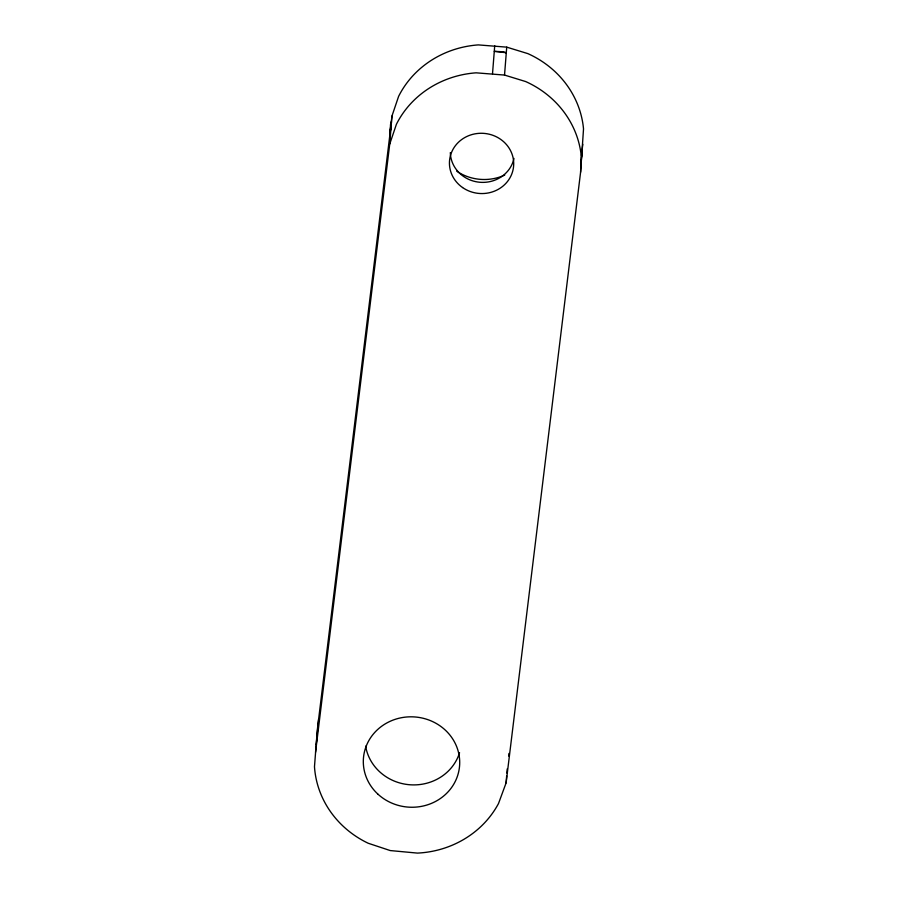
<?xml version="1.0" encoding="UTF-8"?>
<svg xmlns="http://www.w3.org/2000/svg" width="898" height="898" viewBox="0 0 898 898"><rect width="100%" height="100%" fill="white"/><g stroke="black" fill="none" stroke-linecap="round" stroke-linejoin="round"><path stroke-width="1.35" d="M389.777 139.942L390.518 124.564L391.483 121.69L317.308 729.906L314.48 766.701A97.253 91.147 4.5 0 0 368.158 843.233L390.226 850.563L417.469 853.1A97.253 91.147 4.5 0 0 498.513 803.519L506.113 782.888L580.591 172.214L583.52 128.908A97.253 91.147 4.5 0 0 527.856 53.622L506.73 47.145L478.308 44.9A97.253 91.147 4.5 0 0 398.611 96.355L391.932 116.111L390.114 132.949M389.957 139.953L390.159 135.755M390.282 132.96L390.551 127.359M580.591 172.214L581.332 156.836A97.253 91.147 4.5 0 0 525.656 81.55L504.53 75.073L476.108 72.828A97.253 91.147 4.5 0 0 396.411 124.283L389.732 144.039L315.546 752.243M316.231 744.363L318.655 718.838M508.728 756.094L508.919 753.444M389.732 144.039L391.932 116.111M492.519 73.67L494.719 45.742M504.53 75.073L506.73 47.145M506.113 782.888L506.663 775.906M506.876 773.111L507.213 768.924M581.421 155.545L582.791 144.286M580.636 163.907L580.972 161.135M581.433 157.374L582.353 149.876L581.298 160.17M459.563 752.726A48.223 45.203 4.5 0 1 410.173 784.785A48.223 45.203 4.5 0 1 365.632 746.159M513.97 158.43A32.148 30.128 4.5 0 1 479.644 182.249A32.148 30.128 4.5 0 1 450.325 152.581M504.743 175.065A46.943 44.002 4.5 0 1 456.768 171.226M503.217 51.792L494.282 51.332L506.292 52.735L503.217 51.792M377.699 793.944A48.223 45.203 4.5 0 0 458.171 773.818A48.223 45.203 4.5 0 0 398.645 718.333A48.223 45.203 4.5 0 0 377.699 793.944M462.56 187.536A32.148 30.128 4.5 0 0 513.521 167.017A32.148 30.128 4.5 0 0 468.644 135.699A32.148 30.128 4.5 0 0 462.56 187.536"/></g></svg>
